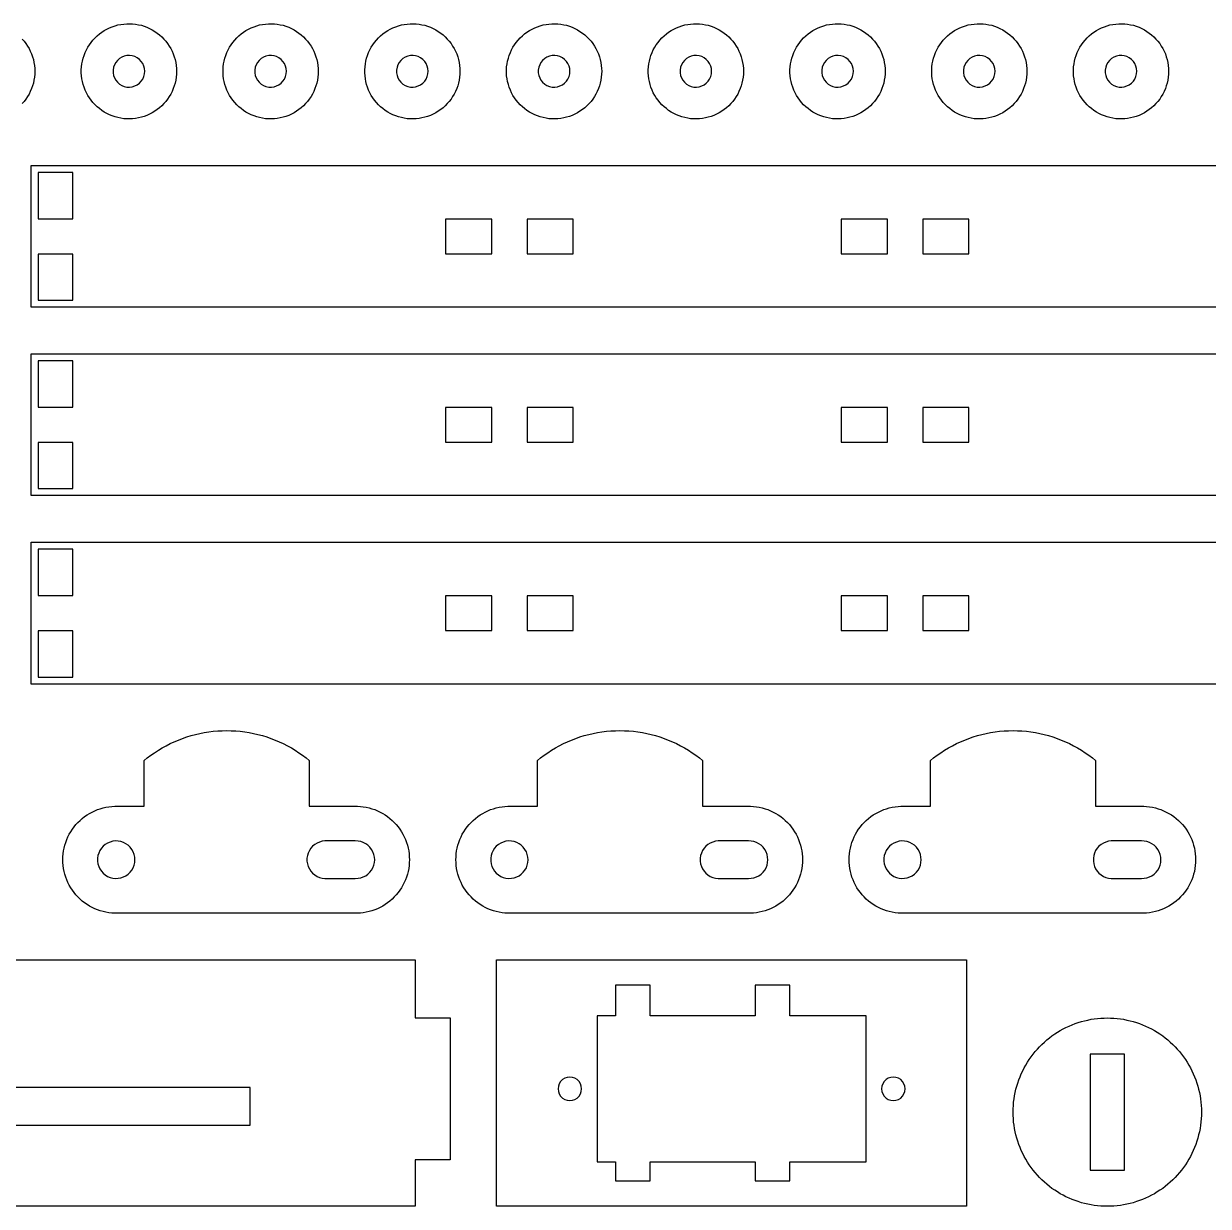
# Model space of a CAD drawing. Header units: metres. Extents: x 4 to 594, y 4 to 365.
# Drawn here: x 169.5 to 271.3, y 263.1 to 364.7 of the extents above; entities that cross this region are included whole.
import ezdxf

# ---------------------------------------------------------------- set-up
doc = ezdxf.new("R2010")
doc.units = ezdxf.units.M

msp = doc.modelspace()

# ---------------------------------------------------------------- linework, layer by layer
for points in [[(178.9, 356.53), (178.65, 356.52), (178.39, 356.52), (178.14, 356.54), (177.89, 356.58), (177.64, 356.63), (177.39, 356.69), (177.15, 356.78), (176.91, 356.87), (176.69, 356.98), (176.46, 357.11), (176.25, 357.25), (176.05, 357.4), (175.85, 357.56), (175.67, 357.74), (175.49, 357.92), (175.33, 358.12), (175.19, 358.33), (175.05, 358.54), (174.93, 358.77), (174.82, 359), (174.73, 359.24), (174.65, 359.48), (174.59, 359.72), (174.54, 359.97), (174.51, 360.23), (174.49, 360.48), (174.49, 360.73), (174.51, 360.99), (174.54, 361.24), (174.59, 361.49), (174.65, 361.74), (174.73, 361.98), (174.82, 362.22), (174.93, 362.45), (175.05, 362.67), (175.19, 362.89), (175.33, 363.09), (175.49, 363.29), (175.67, 363.48), (175.85, 363.65), (176.05, 363.82), (176.25, 363.97), (176.46, 364.11), (176.69, 364.23), (176.91, 364.34), (177.15, 364.44), (177.39, 364.52), (177.64, 364.59), (177.89, 364.64), (178.14, 364.67), (178.39, 364.69), (178.65, 364.7), (178.9, 364.69), (179.15, 364.66), (179.4, 364.61), (179.65, 364.56), (179.89, 364.48), (180.13, 364.39), (180.36, 364.29), (180.59, 364.17), (180.81, 364.04), (181.02, 363.89), (181.22, 363.74), (181.41, 363.57), (181.58, 363.38), (181.75, 363.19), (181.91, 362.99), (182.05, 362.78), (182.18, 362.56), (182.29, 362.33), (182.39, 362.1), (182.48, 361.86), (182.55, 361.61), (182.6, 361.37), (182.64, 361.12), (182.66, 360.86), (182.67, 360.61), (182.66, 360.35), (182.64, 360.1), (182.6, 359.85), (182.55, 359.6), (182.48, 359.36), (182.39, 359.12), (182.29, 358.88), (182.18, 358.65), (182.05, 358.44), (181.91, 358.22), (181.75, 358.02), (181.58, 357.83), (181.41, 357.65), (181.22, 357.48), (181.02, 357.32), (180.81, 357.18), (180.59, 357.04), (180.36, 356.93), (180.13, 356.82), (179.89, 356.73), (179.65, 356.66), (179.4, 356.6), (179.15, 356.56), (178.9, 356.53)], [(191.08, 356.53), (190.82, 356.52), (190.57, 356.52), (190.32, 356.54), (190.06, 356.58), (189.81, 356.63), (189.57, 356.69), (189.33, 356.78), (189.09, 356.87), (188.86, 356.98), (188.64, 357.11), (188.43, 357.25), (188.22, 357.4), (188.03, 357.56), (187.85, 357.74), (187.67, 357.92), (187.51, 358.12), (187.36, 358.33), (187.23, 358.54), (187.11, 358.77), (187, 359), (186.91, 359.24), (186.83, 359.48), (186.77, 359.72), (186.72, 359.97), (186.69, 360.23), (186.67, 360.48), (186.67, 360.73), (186.69, 360.99), (186.72, 361.24), (186.77, 361.49), (186.83, 361.74), (186.91, 361.98), (187, 362.22), (187.11, 362.45), (187.23, 362.67), (187.36, 362.89), (187.51, 363.09), (187.67, 363.29), (187.85, 363.48), (188.03, 363.65), (188.22, 363.82), (188.43, 363.97), (188.64, 364.11), (188.86, 364.23), (189.09, 364.34), (189.33, 364.44), (189.57, 364.52), (189.81, 364.59), (190.06, 364.64), (190.32, 364.67), (190.57, 364.69), (190.82, 364.7), (191.08, 364.69), (191.33, 364.66), (191.58, 364.61), (191.83, 364.56), (192.07, 364.48), (192.31, 364.39), (192.54, 364.29), (192.77, 364.17), (192.99, 364.04), (193.19, 363.89), (193.39, 363.74), (193.58, 363.57), (193.76, 363.38), (193.93, 363.19), (194.08, 362.99), (194.23, 362.78), (194.35, 362.56), (194.47, 362.33), (194.57, 362.1), (194.65, 361.86), (194.72, 361.61), (194.78, 361.37), (194.82, 361.12), (194.84, 360.86), (194.85, 360.61), (194.84, 360.35), (194.82, 360.1), (194.78, 359.85), (194.72, 359.6), (194.65, 359.36), (194.57, 359.12), (194.47, 358.88), (194.35, 358.65), (194.23, 358.44), (194.08, 358.22), (193.93, 358.02), (193.76, 357.83), (193.58, 357.65), (193.39, 357.48), (193.19, 357.32), (192.99, 357.18), (192.77, 357.04), (192.54, 356.93), (192.31, 356.82), (192.07, 356.73), (191.83, 356.66), (191.58, 356.6), (191.33, 356.56), (191.08, 356.53)], [(203.26, 356.53), (203, 356.52), (202.75, 356.52), (202.49, 356.54), (202.24, 356.58), (201.99, 356.63), (201.75, 356.69), (201.51, 356.78), (201.27, 356.87), (201.04, 356.98), (200.82, 357.11), (200.61, 357.25), (200.4, 357.4), (200.21, 357.56), (200.02, 357.74), (199.85, 357.92), (199.69, 358.12), (199.54, 358.33), (199.41, 358.54), (199.28, 358.77), (199.18, 359), (199.08, 359.24), (199.01, 359.48), (198.94, 359.72), (198.9, 359.97), (198.87, 360.23), (198.85, 360.48), (198.85, 360.73), (198.87, 360.99), (198.9, 361.24), (198.94, 361.49), (199.01, 361.74), (199.08, 361.98), (199.18, 362.22), (199.28, 362.45), (199.41, 362.67), (199.54, 362.89), (199.69, 363.09), (199.85, 363.29), (200.02, 363.48), (200.21, 363.65), (200.4, 363.82), (200.61, 363.97), (200.82, 364.11), (201.04, 364.23), (201.27, 364.34), (201.51, 364.44), (201.75, 364.52), (201.99, 364.59), (202.24, 364.64), (202.49, 364.67), (202.75, 364.69), (203, 364.7), (203.26, 364.69), (203.51, 364.66), (203.76, 364.61), (204.01, 364.56), (204.25, 364.48), (204.49, 364.39), (204.72, 364.29), (204.95, 364.17), (205.16, 364.04), (205.37, 363.89), (205.57, 363.74), (205.76, 363.57), (205.94, 363.38), (206.11, 363.19), (206.26, 362.99), (206.4, 362.78), (206.53, 362.56), (206.65, 362.33), (206.75, 362.1), (206.83, 361.86), (206.9, 361.61), (206.96, 361.37), (207, 361.12), (207.02, 360.86), (207.03, 360.61), (207.02, 360.35), (207, 360.1), (206.96, 359.85), (206.9, 359.6), (206.83, 359.36), (206.75, 359.12), (206.65, 358.88), (206.53, 358.65), (206.4, 358.44), (206.26, 358.22), (206.11, 358.02), (205.94, 357.83), (205.76, 357.65), (205.57, 357.48), (205.37, 357.32), (205.16, 357.18), (204.95, 357.04), (204.72, 356.93), (204.49, 356.82), (204.25, 356.73), (204.01, 356.66), (203.76, 356.6), (203.51, 356.56), (203.26, 356.53)], [(215.43, 356.53), (215.18, 356.52), (214.93, 356.52), (214.67, 356.54), (214.42, 356.58), (214.17, 356.63), (213.92, 356.69), (213.68, 356.78), (213.45, 356.87), (213.22, 356.98), (213, 357.11), (212.78, 357.25), (212.58, 357.4), (212.39, 357.56), (212.2, 357.74), (212.03, 357.92), (211.87, 358.12), (211.72, 358.33), (211.58, 358.54), (211.46, 358.77), (211.36, 359), (211.26, 359.24), (211.19, 359.48), (211.12, 359.72), (211.08, 359.97), (211.04, 360.23), (211.03, 360.48), (211.03, 360.73), (211.04, 360.99), (211.08, 361.24), (211.12, 361.49), (211.19, 361.74), (211.26, 361.98), (211.36, 362.22), (211.46, 362.45), (211.58, 362.67), (211.72, 362.89), (211.87, 363.09), (212.03, 363.29), (212.2, 363.48), (212.39, 363.65), (212.58, 363.82), (212.78, 363.97), (213, 364.11), (213.22, 364.23), (213.45, 364.34), (213.68, 364.44), (213.92, 364.52), (214.17, 364.59), (214.42, 364.64), (214.67, 364.67), (214.93, 364.69), (215.18, 364.7), (215.43, 364.69), (215.69, 364.66), (215.94, 364.61), (216.18, 364.56), (216.43, 364.48), (216.67, 364.39), (216.9, 364.29), (217.12, 364.17), (217.34, 364.04), (217.55, 363.89), (217.75, 363.74), (217.94, 363.57), (218.12, 363.38), (218.29, 363.19), (218.44, 362.99), (218.58, 362.78), (218.71, 362.56), (218.82, 362.33), (218.92, 362.1), (219.01, 361.86), (219.08, 361.61), (219.13, 361.37), (219.17, 361.12), (219.2, 360.86), (219.21, 360.61), (219.2, 360.35), (219.17, 360.1), (219.13, 359.85), (219.08, 359.6), (219.01, 359.36), (218.92, 359.12), (218.82, 358.88), (218.71, 358.65), (218.58, 358.44), (218.44, 358.22), (218.29, 358.02), (218.12, 357.83), (217.94, 357.65), (217.75, 357.48), (217.55, 357.32), (217.34, 357.18), (217.12, 357.04), (216.9, 356.93), (216.67, 356.82), (216.43, 356.73), (216.18, 356.66), (215.94, 356.6), (215.69, 356.56), (215.43, 356.53)], [(227.61, 356.53), (227.36, 356.52), (227.1, 356.52), (226.85, 356.54), (226.6, 356.58), (226.35, 356.63), (226.1, 356.69), (225.86, 356.78), (225.63, 356.87), (225.4, 356.98), (225.18, 357.11), (224.96, 357.25), (224.76, 357.4), (224.56, 357.56), (224.38, 357.74), (224.21, 357.92), (224.05, 358.12), (223.9, 358.33), (223.76, 358.54), (223.64, 358.77), (223.53, 359), (223.44, 359.24), (223.36, 359.48), (223.3, 359.72), (223.25, 359.97), (223.22, 360.23), (223.21, 360.48), (223.21, 360.73), (223.22, 360.99), (223.25, 361.24), (223.3, 361.49), (223.36, 361.74), (223.44, 361.98), (223.53, 362.22), (223.64, 362.45), (223.76, 362.67), (223.9, 362.89), (224.05, 363.09), (224.21, 363.29), (224.38, 363.48), (224.56, 363.65), (224.76, 363.82), (224.96, 363.97), (225.18, 364.11), (225.4, 364.23), (225.63, 364.34), (225.86, 364.44), (226.1, 364.52), (226.35, 364.59), (226.6, 364.64), (226.85, 364.67), (227.1, 364.69), (227.36, 364.7), (227.61, 364.69), (227.86, 364.66), (228.12, 364.61), (228.36, 364.56), (228.61, 364.48), (228.84, 364.39), (229.08, 364.29), (229.3, 364.17), (229.52, 364.04), (229.73, 363.89), (229.93, 363.74), (230.12, 363.57), (230.3, 363.38), (230.46, 363.19), (230.62, 362.99), (230.76, 362.78), (230.89, 362.56), (231, 362.33), (231.1, 362.1), (231.19, 361.86), (231.26, 361.61), (231.31, 361.37), (231.35, 361.12), (231.38, 360.86), (231.38, 360.61), (231.38, 360.35), (231.35, 360.1), (231.31, 359.85), (231.26, 359.6), (231.19, 359.36), (231.1, 359.12), (231, 358.88), (230.89, 358.65), (230.76, 358.44), (230.62, 358.22), (230.46, 358.02), (230.3, 357.83), (230.12, 357.65), (229.93, 357.48), (229.73, 357.32), (229.52, 357.18), (229.3, 357.04), (229.08, 356.93), (228.84, 356.82), (228.61, 356.73), (228.36, 356.66), (228.12, 356.6), (227.86, 356.56), (227.61, 356.53)], [(239.79, 356.53), (239.54, 356.52), (239.28, 356.52), (239.03, 356.54), (238.78, 356.58), (238.53, 356.63), (238.28, 356.69), (238.04, 356.78), (237.8, 356.87), (237.58, 356.98), (237.35, 357.11), (237.14, 357.25), (236.94, 357.4), (236.74, 357.56), (236.56, 357.74), (236.38, 357.92), (236.22, 358.12), (236.08, 358.33), (235.94, 358.54), (235.82, 358.77), (235.71, 359), (235.62, 359.24), (235.54, 359.48), (235.48, 359.72), (235.43, 359.97), (235.4, 360.23), (235.38, 360.48), (235.38, 360.73), (235.4, 360.99), (235.43, 361.24), (235.48, 361.49), (235.54, 361.74), (235.62, 361.98), (235.71, 362.22), (235.82, 362.45), (235.94, 362.67), (236.08, 362.89), (236.22, 363.09), (236.38, 363.29), (236.56, 363.48), (236.74, 363.65), (236.94, 363.82), (237.14, 363.97), (237.35, 364.11), (237.58, 364.23), (237.8, 364.34), (238.04, 364.44), (238.28, 364.52), (238.53, 364.59), (238.78, 364.64), (239.03, 364.67), (239.28, 364.69), (239.54, 364.7), (239.79, 364.69), (240.04, 364.66), (240.29, 364.61), (240.54, 364.56), (240.78, 364.48), (241.02, 364.39), (241.25, 364.29), (241.48, 364.17), (241.7, 364.04), (241.91, 363.89), (242.11, 363.74), (242.3, 363.57), (242.47, 363.38), (242.64, 363.19), (242.8, 362.99), (242.94, 362.78), (243.07, 362.56), (243.18, 362.33), (243.28, 362.1), (243.37, 361.86), (243.44, 361.61), (243.49, 361.37), (243.53, 361.12), (243.55, 360.86), (243.56, 360.61), (243.55, 360.35), (243.53, 360.1), (243.49, 359.85), (243.44, 359.6), (243.37, 359.36), (243.28, 359.12), (243.18, 358.88), (243.07, 358.65), (242.94, 358.44), (242.8, 358.22), (242.64, 358.02), (242.47, 357.83), (242.3, 357.65), (242.11, 357.48), (241.91, 357.32), (241.7, 357.18), (241.48, 357.04), (241.25, 356.93), (241.02, 356.82), (240.78, 356.73), (240.54, 356.66), (240.29, 356.6), (240.04, 356.56), (239.79, 356.53)], [(251.97, 356.53), (251.71, 356.52), (251.46, 356.52), (251.21, 356.54), (250.95, 356.58), (250.7, 356.63), (250.46, 356.69), (250.22, 356.78), (249.98, 356.87), (249.75, 356.98), (249.53, 357.11), (249.32, 357.25), (249.11, 357.4), (248.92, 357.56), (248.74, 357.74), (248.56, 357.92), (248.4, 358.12), (248.25, 358.33), (248.12, 358.54), (248, 358.77), (247.89, 359), (247.8, 359.24), (247.72, 359.48), (247.66, 359.72), (247.61, 359.97), (247.58, 360.23), (247.56, 360.48), (247.56, 360.73), (247.58, 360.99), (247.61, 361.24), (247.66, 361.49), (247.72, 361.74), (247.8, 361.98), (247.89, 362.22), (248, 362.45), (248.12, 362.67), (248.25, 362.89), (248.4, 363.09), (248.56, 363.29), (248.74, 363.48), (248.92, 363.65), (249.11, 363.82), (249.32, 363.97), (249.53, 364.11), (249.75, 364.23), (249.98, 364.34), (250.22, 364.44), (250.46, 364.52), (250.7, 364.59), (250.95, 364.64), (251.21, 364.67), (251.46, 364.69), (251.71, 364.7), (251.97, 364.69), (252.22, 364.66), (252.47, 364.61), (252.72, 364.56), (252.96, 364.48), (253.2, 364.39), (253.43, 364.29), (253.66, 364.17), (253.88, 364.04), (254.08, 363.89), (254.28, 363.74), (254.47, 363.57), (254.65, 363.38), (254.82, 363.19), (254.97, 362.99), (255.12, 362.78), (255.24, 362.56), (255.36, 362.33), (255.46, 362.1), (255.54, 361.86), (255.61, 361.61), (255.67, 361.37), (255.71, 361.12), (255.73, 360.86), (255.74, 360.61), (255.73, 360.35), (255.71, 360.1), (255.67, 359.85), (255.61, 359.6), (255.54, 359.36), (255.46, 359.12), (255.36, 358.88), (255.24, 358.65), (255.12, 358.44), (254.97, 358.22), (254.82, 358.02), (254.65, 357.83), (254.47, 357.65), (254.28, 357.48), (254.08, 357.32), (253.88, 357.18), (253.66, 357.04), (253.43, 356.93), (253.2, 356.82), (252.96, 356.73), (252.72, 356.66), (252.47, 356.6), (252.22, 356.56), (251.97, 356.53)], [(264.15, 356.53), (263.89, 356.52), (263.64, 356.52), (263.38, 356.54), (263.13, 356.58), (262.88, 356.63), (262.64, 356.69), (262.4, 356.78), (262.16, 356.87), (261.93, 356.98), (261.71, 357.11), (261.5, 357.25), (261.29, 357.4), (261.1, 357.56), (260.91, 357.74), (260.74, 357.92), (260.58, 358.12), (260.43, 358.33), (260.3, 358.54), (260.18, 358.77), (260.07, 359), (259.98, 359.24), (259.9, 359.48), (259.83, 359.72), (259.79, 359.97), (259.76, 360.23), (259.74, 360.48), (259.74, 360.73), (259.76, 360.99), (259.79, 361.24), (259.83, 361.49), (259.9, 361.74), (259.98, 361.98), (260.07, 362.22), (260.18, 362.45), (260.3, 362.67), (260.43, 362.89), (260.58, 363.09), (260.74, 363.29), (260.91, 363.48), (261.1, 363.65), (261.29, 363.82), (261.5, 363.97), (261.71, 364.11), (261.93, 364.23), (262.16, 364.34), (262.4, 364.44), (262.64, 364.52), (262.88, 364.59), (263.13, 364.64), (263.38, 364.67), (263.64, 364.69), (263.89, 364.7), (264.15, 364.69), (264.4, 364.66), (264.65, 364.61), (264.9, 364.56), (265.14, 364.48), (265.38, 364.39), (265.61, 364.29), (265.84, 364.17), (266.05, 364.04), (266.26, 363.89), (266.46, 363.74), (266.65, 363.57), (266.83, 363.38), (267, 363.19), (267.15, 362.99), (267.29, 362.78), (267.42, 362.56), (267.54, 362.33), (267.64, 362.1), (267.72, 361.86), (267.79, 361.61), (267.85, 361.37), (267.89, 361.12), (267.91, 360.86), (267.92, 360.61), (267.91, 360.35), (267.89, 360.1), (267.85, 359.85), (267.79, 359.6), (267.72, 359.36), (267.64, 359.12), (267.54, 358.88), (267.42, 358.65), (267.29, 358.44), (267.15, 358.22), (267, 358.02), (266.83, 357.83), (266.65, 357.65), (266.46, 357.48), (266.26, 357.32), (266.05, 357.18), (265.84, 357.04), (265.61, 356.93), (265.38, 356.82), (265.14, 356.73), (264.9, 356.66), (264.65, 356.6), (264.4, 356.56), (264.15, 356.53)], [(178.41, 359.26), (178.64, 359.25), (178.87, 359.28), (179.09, 359.35), (179.29, 359.45), (179.48, 359.59), (179.64, 359.75), (179.77, 359.94), (179.86, 360.15), (179.92, 360.38), (179.94, 360.61), (179.92, 360.84), (179.86, 361.06), (179.77, 361.27), (179.64, 361.46), (179.48, 361.63), (179.29, 361.77), (179.09, 361.87), (178.87, 361.94), (178.64, 361.97), (178.41, 361.96), (178.18, 361.91), (177.97, 361.82), (177.77, 361.7), (177.6, 361.55), (177.46, 361.37), (177.34, 361.17), (177.27, 360.95), (177.23, 360.72), (177.23, 360.49), (177.27, 360.26), (177.34, 360.05), (177.46, 359.85), (177.6, 359.67), (177.77, 359.51), (177.97, 359.39), (178.18, 359.31), (178.41, 359.26)], [(190.59, 359.26), (190.82, 359.25), (191.05, 359.28), (191.27, 359.35), (191.47, 359.45), (191.66, 359.59), (191.82, 359.75), (191.95, 359.94), (192.04, 360.15), (192.1, 360.38), (192.12, 360.61), (192.1, 360.84), (192.04, 361.06), (191.95, 361.27), (191.82, 361.46), (191.66, 361.63), (191.47, 361.77), (191.27, 361.87), (191.05, 361.94), (190.82, 361.97), (190.59, 361.96), (190.36, 361.91), (190.15, 361.82), (189.95, 361.7), (189.78, 361.55), (189.63, 361.37), (189.52, 361.17), (189.44, 360.95), (189.4, 360.72), (189.4, 360.49), (189.44, 360.26), (189.52, 360.05), (189.63, 359.85), (189.78, 359.67), (189.95, 359.51), (190.15, 359.39), (190.36, 359.31), (190.59, 359.26)], [(202.77, 359.26), (203, 359.25), (203.22, 359.28), (203.44, 359.35), (203.65, 359.45), (203.84, 359.59), (204, 359.75), (204.12, 359.94), (204.22, 360.15), (204.28, 360.38), (204.3, 360.61), (204.28, 360.84), (204.22, 361.06), (204.12, 361.27), (204, 361.46), (203.84, 361.63), (203.65, 361.77), (203.44, 361.87), (203.22, 361.94), (203, 361.97), (202.77, 361.96), (202.54, 361.91), (202.33, 361.82), (202.13, 361.7), (201.96, 361.55), (201.81, 361.37), (201.7, 361.17), (201.62, 360.95), (201.58, 360.72), (201.58, 360.49), (201.62, 360.26), (201.7, 360.05), (201.81, 359.85), (201.96, 359.67), (202.13, 359.51), (202.33, 359.39), (202.54, 359.31), (202.77, 359.26)], [(214.94, 359.26), (215.17, 359.25), (215.4, 359.28), (215.62, 359.35), (215.83, 359.45), (216.01, 359.59), (216.17, 359.75), (216.3, 359.94), (216.4, 360.15), (216.46, 360.38), (216.48, 360.61), (216.46, 360.84), (216.4, 361.06), (216.3, 361.27), (216.17, 361.46), (216.01, 361.63), (215.83, 361.77), (215.62, 361.87), (215.4, 361.94), (215.17, 361.97), (214.94, 361.96), (214.72, 361.91), (214.5, 361.82), (214.31, 361.7), (214.13, 361.55), (213.99, 361.37), (213.88, 361.17), (213.8, 360.95), (213.76, 360.72), (213.76, 360.49), (213.8, 360.26), (213.88, 360.05), (213.99, 359.85), (214.13, 359.67), (214.31, 359.51), (214.5, 359.39), (214.72, 359.31), (214.94, 359.26)], [(227.12, 359.26), (227.35, 359.25), (227.58, 359.28), (227.8, 359.35), (228.01, 359.45), (228.19, 359.59), (228.35, 359.75), (228.48, 359.94), (228.58, 360.15), (228.63, 360.38), (228.65, 360.61), (228.63, 360.84), (228.58, 361.06), (228.48, 361.27), (228.35, 361.46), (228.19, 361.63), (228.01, 361.77), (227.8, 361.87), (227.58, 361.94), (227.35, 361.97), (227.12, 361.96), (226.9, 361.91), (226.68, 361.82), (226.49, 361.7), (226.31, 361.55), (226.17, 361.37), (226.05, 361.17), (225.98, 360.95), (225.94, 360.72), (225.94, 360.49), (225.98, 360.26), (226.05, 360.05), (226.17, 359.85), (226.31, 359.67), (226.49, 359.51), (226.68, 359.39), (226.9, 359.31), (227.12, 359.26)], [(239.3, 359.26), (239.53, 359.25), (239.76, 359.28), (239.98, 359.35), (240.18, 359.45), (240.37, 359.59), (240.53, 359.75), (240.66, 359.94), (240.75, 360.15), (240.81, 360.38), (240.83, 360.61), (240.81, 360.84), (240.75, 361.06), (240.66, 361.27), (240.53, 361.46), (240.37, 361.63), (240.18, 361.77), (239.98, 361.87), (239.76, 361.94), (239.53, 361.97), (239.3, 361.96), (239.07, 361.91), (238.86, 361.82), (238.66, 361.7), (238.49, 361.55), (238.35, 361.37), (238.23, 361.17), (238.16, 360.95), (238.12, 360.72), (238.12, 360.49), (238.16, 360.26), (238.23, 360.05), (238.35, 359.85), (238.49, 359.67), (238.66, 359.51), (238.86, 359.39), (239.07, 359.31), (239.3, 359.26)], [(251.48, 359.26), (251.71, 359.25), (251.94, 359.28), (252.16, 359.35), (252.36, 359.45), (252.55, 359.59), (252.71, 359.75), (252.84, 359.94), (252.93, 360.15), (252.99, 360.38), (253.01, 360.61), (252.99, 360.84), (252.93, 361.06), (252.84, 361.27), (252.71, 361.46), (252.55, 361.63), (252.36, 361.77), (252.16, 361.87), (251.94, 361.94), (251.71, 361.97), (251.48, 361.96), (251.25, 361.91), (251.04, 361.82), (250.84, 361.7), (250.67, 361.55), (250.52, 361.37), (250.41, 361.17), (250.33, 360.95), (250.3, 360.72), (250.3, 360.49), (250.33, 360.26), (250.41, 360.05), (250.52, 359.85), (250.67, 359.67), (250.84, 359.51), (251.04, 359.39), (251.25, 359.31), (251.48, 359.26)], [(263.66, 359.26), (263.89, 359.25), (264.11, 359.28), (264.34, 359.35), (264.54, 359.45), (264.73, 359.59), (264.89, 359.75), (265.02, 359.94), (265.11, 360.15), (265.17, 360.38), (265.19, 360.61), (265.17, 360.84), (265.11, 361.06), (265.02, 361.27), (264.89, 361.46), (264.73, 361.63), (264.54, 361.77), (264.34, 361.87), (264.11, 361.94), (263.89, 361.97), (263.66, 361.96), (263.43, 361.91), (263.22, 361.82), (263.02, 361.7), (262.85, 361.55), (262.7, 361.37), (262.59, 361.17), (262.51, 360.95), (262.47, 360.72), (262.47, 360.49), (262.51, 360.26), (262.59, 360.05), (262.7, 359.85), (262.85, 359.67), (263.02, 359.51), (263.22, 359.39), (263.43, 359.31), (263.66, 359.26)], [(332.36, 352.52), (332.36, 340.34), (170.18, 340.34), (170.18, 352.52), (332.36, 352.52)], [(170.79, 347.94), (173.75, 347.94), (173.75, 351.91), (170.79, 351.91), (170.79, 347.94)], [(205.78, 344.94), (209.76, 344.94), (209.76, 347.91), (205.78, 347.91), (205.78, 344.94)], [(212.79, 344.94), (216.75, 344.94), (216.75, 347.91), (212.79, 347.91), (212.79, 344.94)], [(239.79, 344.94), (243.75, 344.94), (243.75, 347.91), (239.79, 347.91), (239.79, 344.94)], [(246.79, 344.94), (250.75, 344.94), (250.75, 347.91), (246.79, 347.91), (246.79, 344.94)], [(170.79, 340.94), (173.75, 340.94), (173.75, 344.91), (170.79, 344.91), (170.79, 340.94)], [(332.36, 336.34), (332.36, 324.16), (170.18, 324.16), (170.18, 336.34), (332.36, 336.34)], [(170.79, 331.76), (173.75, 331.76), (173.75, 335.73), (170.79, 335.73), (170.79, 331.76)], [(205.78, 328.76), (209.76, 328.76), (209.76, 331.73), (205.78, 331.73), (205.78, 328.76)], [(212.79, 328.76), (216.75, 328.76), (216.75, 331.73), (212.79, 331.73), (212.79, 328.76)], [(239.79, 328.76), (243.75, 328.76), (243.75, 331.73), (239.79, 331.73), (239.79, 328.76)], [(246.79, 328.76), (250.75, 328.76), (250.75, 331.73), (246.79, 331.73), (246.79, 328.76)], [(170.79, 324.76), (173.75, 324.76), (173.75, 328.73), (170.79, 328.73), (170.79, 324.76)], [(332.36, 320.16), (332.36, 307.98), (170.18, 307.98), (170.18, 320.16), (332.36, 320.16)], [(170.79, 315.58), (173.75, 315.58), (173.75, 319.55), (170.79, 319.55), (170.79, 315.58)], [(205.78, 312.58), (209.76, 312.58), (209.76, 315.55), (205.78, 315.55), (205.78, 312.58)], [(212.79, 312.58), (216.75, 312.58), (216.75, 315.55), (212.79, 315.55), (212.79, 312.58)], [(239.79, 312.58), (243.75, 312.58), (243.75, 315.55), (239.79, 315.55), (239.79, 312.58)], [(246.79, 312.58), (250.75, 312.58), (250.75, 315.55), (246.79, 315.55), (246.79, 312.58)], [(170.79, 308.58), (173.75, 308.58), (173.75, 312.55), (170.79, 312.55), (170.79, 308.58)], [(198.47, 288.31), (198.22, 288.3), (177.36, 288.3), (177.11, 288.31), (176.86, 288.34), (176.61, 288.38), (176.36, 288.44), (176.12, 288.51), (175.88, 288.59), (175.65, 288.68), (175.42, 288.79), (175.2, 288.91), (174.98, 289.05), (174.77, 289.19), (174.57, 289.34), (174.38, 289.51), (174.2, 289.69), (174.03, 289.87), (173.87, 290.07), (173.72, 290.27), (173.58, 290.48), (173.45, 290.7), (173.34, 290.93), (173.24, 291.16), (173.15, 291.4), (173.07, 291.64), (173.01, 291.88), (172.96, 292.13), (172.93, 292.38), (172.91, 292.64), (172.9, 292.89), (172.91, 293.14), (172.93, 293.39), (172.96, 293.64), (173.01, 293.89), (173.07, 294.14), (173.15, 294.38), (173.24, 294.62), (173.34, 294.85), (173.45, 295.07), (173.58, 295.29), (173.72, 295.5), (173.87, 295.71), (174.03, 295.9), (174.2, 296.09), (174.38, 296.26), (174.57, 296.43), (174.77, 296.59), (174.98, 296.73), (175.2, 296.86), (175.42, 296.98), (175.65, 297.09), (175.88, 297.19), (176.12, 297.27), (176.36, 297.34), (176.61, 297.39), (176.86, 297.43), (177.11, 297.46), (177.36, 297.48), (179.9, 297.48), (179.9, 301.41), (180.16, 301.63), (180.47, 301.86), (180.79, 302.08), (181.11, 302.29), (181.45, 302.49), (181.78, 302.68), (182.13, 302.86), (182.48, 303.02), (182.84, 303.17), (183.2, 303.31), (183.56, 303.44), (183.93, 303.55), (184.31, 303.65), (184.68, 303.74), (185.06, 303.81), (185.45, 303.87), (185.83, 303.92), (186.22, 303.95), (186.6, 303.97), (186.99, 303.98), (187.38, 303.97), (187.76, 303.95), (188.15, 303.92), (188.53, 303.87), (188.92, 303.81), (189.3, 303.74), (189.67, 303.65), (190.05, 303.55), (190.42, 303.44), (190.78, 303.31), (191.14, 303.17), (191.5, 303.02), (191.85, 302.86), (192.2, 302.68), (192.54, 302.49), (192.87, 302.29), (193.19, 302.08), (193.51, 301.86), (193.82, 301.63), (194.08, 301.41), (194.08, 297.48), (198.22, 297.48), (198.47, 297.46), (198.72, 297.43), (198.97, 297.39), (199.22, 297.34), (199.46, 297.27), (199.7, 297.19), (199.93, 297.09), (200.16, 296.98), (200.39, 296.86), (200.6, 296.73), (200.81, 296.59), (201.01, 296.43), (201.2, 296.26), (201.38, 296.09), (201.55, 295.9), (201.71, 295.71), (201.86, 295.5), (202, 295.29), (202.13, 295.07), (202.24, 294.85), (202.34, 294.62), (202.43, 294.38), (202.51, 294.14), (202.57, 293.89), (202.62, 293.64), (202.65, 293.39), (202.67, 293.14), (202.68, 292.89), (202.67, 292.64), (202.65, 292.38), (202.62, 292.13), (202.57, 291.88), (202.51, 291.64), (202.43, 291.4), (202.34, 291.16), (202.24, 290.93), (202.13, 290.7), (202, 290.48), (201.86, 290.27), (201.71, 290.07), (201.55, 289.87), (201.38, 289.69), (201.2, 289.51), (201.01, 289.34), (200.81, 289.19), (200.6, 289.05), (200.39, 288.91), (200.16, 288.79), (199.93, 288.68), (199.7, 288.59), (199.46, 288.51), (199.22, 288.44), (198.97, 288.38), (198.72, 288.34), (198.47, 288.31)], [(232.25, 288.31), (232, 288.3), (211.14, 288.3), (210.89, 288.31), (210.64, 288.34), (210.39, 288.38), (210.14, 288.44), (209.9, 288.51), (209.66, 288.59), (209.43, 288.68), (209.2, 288.79), (208.98, 288.91), (208.76, 289.05), (208.55, 289.19), (208.35, 289.34), (208.16, 289.51), (207.98, 289.69), (207.81, 289.87), (207.65, 290.07), (207.5, 290.27), (207.36, 290.48), (207.23, 290.7), (207.12, 290.93), (207.02, 291.16), (206.93, 291.4), (206.85, 291.64), (206.79, 291.88), (206.74, 292.13), (206.71, 292.38), (206.69, 292.64), (206.68, 292.89), (206.69, 293.14), (206.71, 293.39), (206.74, 293.64), (206.79, 293.89), (206.85, 294.14), (206.93, 294.38), (207.02, 294.62), (207.12, 294.85), (207.23, 295.07), (207.36, 295.29), (207.5, 295.5), (207.65, 295.71), (207.81, 295.9), (207.98, 296.09), (208.16, 296.26), (208.35, 296.43), (208.55, 296.59), (208.76, 296.73), (208.98, 296.86), (209.2, 296.98), (209.43, 297.09), (209.66, 297.19), (209.9, 297.27), (210.14, 297.34), (210.39, 297.39), (210.64, 297.43), (210.89, 297.46), (211.14, 297.48), (213.68, 297.48), (213.68, 301.41), (213.94, 301.63), (214.25, 301.86), (214.57, 302.08), (214.89, 302.29), (215.23, 302.49), (215.56, 302.68), (215.91, 302.86), (216.26, 303.02), (216.62, 303.17), (216.98, 303.31), (217.34, 303.44), (217.71, 303.55), (218.09, 303.65), (218.46, 303.74), (218.84, 303.81), (219.23, 303.87), (219.61, 303.92), (220, 303.95), (220.38, 303.97), (220.77, 303.98), (221.16, 303.97), (221.54, 303.95), (221.93, 303.92), (222.31, 303.87), (222.7, 303.81), (223.08, 303.74), (223.45, 303.65), (223.83, 303.55), (224.2, 303.44), (224.56, 303.31), (224.92, 303.17), (225.28, 303.02), (225.63, 302.86), (225.98, 302.68), (226.32, 302.49), (226.65, 302.29), (226.97, 302.08), (227.29, 301.86), (227.6, 301.63), (227.86, 301.41), (227.86, 297.48), (232, 297.48), (232.25, 297.46), (232.5, 297.43), (232.75, 297.39), (233, 297.34), (233.24, 297.27), (233.48, 297.19), (233.71, 297.09), (233.94, 296.98), (234.17, 296.86), (234.38, 296.73), (234.59, 296.59), (234.79, 296.43), (234.98, 296.26), (235.16, 296.09), (235.33, 295.9), (235.49, 295.71), (235.64, 295.5), (235.78, 295.29), (235.91, 295.07), (236.02, 294.85), (236.12, 294.62), (236.21, 294.38), (236.29, 294.14), (236.35, 293.89), (236.4, 293.64), (236.43, 293.39), (236.45, 293.14), (236.46, 292.89), (236.45, 292.64), (236.43, 292.38), (236.4, 292.13), (236.35, 291.88), (236.29, 291.64), (236.21, 291.4), (236.12, 291.16), (236.02, 290.93), (235.91, 290.7), (235.78, 290.48), (235.64, 290.27), (235.49, 290.07), (235.33, 289.87), (235.16, 289.69), (234.98, 289.51), (234.79, 289.34), (234.59, 289.19), (234.38, 289.05), (234.17, 288.91), (233.94, 288.79), (233.71, 288.68), (233.48, 288.59), (233.24, 288.51), (233, 288.44), (232.75, 288.38), (232.5, 288.34), (232.25, 288.31)], [(266.03, 288.31), (265.78, 288.3), (244.92, 288.3), (244.67, 288.31), (244.42, 288.34), (244.17, 288.38), (243.92, 288.44), (243.68, 288.51), (243.44, 288.59), (243.21, 288.68), (242.98, 288.79), (242.76, 288.91), (242.54, 289.05), (242.33, 289.19), (242.13, 289.34), (241.94, 289.51), (241.76, 289.69), (241.59, 289.87), (241.43, 290.07), (241.28, 290.27), (241.14, 290.48), (241.01, 290.7), (240.9, 290.93), (240.8, 291.16), (240.71, 291.4), (240.63, 291.64), (240.57, 291.88), (240.52, 292.13), (240.49, 292.38), (240.47, 292.64), (240.46, 292.89), (240.47, 293.14), (240.49, 293.39), (240.52, 293.64), (240.57, 293.89), (240.63, 294.14), (240.71, 294.38), (240.8, 294.62), (240.9, 294.85), (241.01, 295.07), (241.14, 295.29), (241.28, 295.5), (241.43, 295.71), (241.59, 295.9), (241.76, 296.09), (241.94, 296.26), (242.13, 296.43), (242.33, 296.59), (242.54, 296.73), (242.76, 296.86), (242.98, 296.98), (243.21, 297.09), (243.44, 297.19), (243.68, 297.27), (243.92, 297.34), (244.17, 297.39), (244.42, 297.43), (244.67, 297.46), (244.92, 297.48), (247.46, 297.48), (247.46, 301.41), (247.72, 301.63), (248.03, 301.86), (248.35, 302.08), (248.67, 302.29), (249.01, 302.49), (249.34, 302.68), (249.69, 302.86), (250.04, 303.02), (250.4, 303.17), (250.76, 303.31), (251.12, 303.44), (251.49, 303.55), (251.87, 303.65), (252.24, 303.74), (252.62, 303.81), (253.01, 303.87), (253.39, 303.92), (253.78, 303.95), (254.16, 303.97), (254.55, 303.98), (254.94, 303.97), (255.32, 303.95), (255.71, 303.92), (256.09, 303.87), (256.48, 303.81), (256.86, 303.74), (257.23, 303.65), (257.61, 303.55), (257.98, 303.44), (258.34, 303.31), (258.7, 303.17), (259.06, 303.02), (259.41, 302.86), (259.76, 302.68), (260.1, 302.49), (260.43, 302.29), (260.75, 302.08), (261.07, 301.86), (261.38, 301.63), (261.64, 301.41), (261.64, 297.48), (265.78, 297.48), (266.03, 297.46), (266.28, 297.43), (266.53, 297.39), (266.78, 297.34), (267.02, 297.27), (267.26, 297.19), (267.49, 297.09), (267.72, 296.98), (267.95, 296.86), (268.16, 296.73), (268.37, 296.59), (268.57, 296.43), (268.76, 296.26), (268.94, 296.09), (269.11, 295.9), (269.27, 295.71), (269.42, 295.5), (269.56, 295.29), (269.69, 295.07), (269.8, 294.85), (269.9, 294.62), (269.99, 294.38), (270.07, 294.14), (270.13, 293.89), (270.18, 293.64), (270.21, 293.39), (270.23, 293.14), (270.24, 292.89), (270.23, 292.64), (270.21, 292.38), (270.18, 292.13), (270.13, 291.88), (270.07, 291.64), (269.99, 291.4), (269.9, 291.16), (269.8, 290.93), (269.69, 290.7), (269.56, 290.48), (269.42, 290.27), (269.27, 290.07), (269.11, 289.87), (268.94, 289.69), (268.76, 289.51), (268.57, 289.34), (268.37, 289.19), (268.16, 289.05), (267.95, 288.91), (267.72, 288.79), (267.49, 288.68), (267.26, 288.59), (267.02, 288.51), (266.78, 288.44), (266.53, 288.38), (266.28, 288.34), (266.03, 288.31)], [(177.2, 291.31), (177.43, 291.28), (177.67, 291.29), (177.9, 291.33), (178.12, 291.41), (178.33, 291.51), (178.52, 291.65), (178.69, 291.81), (178.83, 292), (178.95, 292.2), (179.03, 292.42), (179.08, 292.65), (179.1, 292.89), (179.08, 293.12), (179.03, 293.35), (178.95, 293.57), (178.83, 293.78), (178.69, 293.96), (178.52, 294.13), (178.33, 294.26), (178.12, 294.37), (177.9, 294.45), (177.67, 294.49), (177.43, 294.5), (177.2, 294.47), (176.97, 294.41), (176.75, 294.32), (176.55, 294.2), (176.37, 294.05), (176.22, 293.87), (176.09, 293.68), (175.99, 293.46), (175.92, 293.24), (175.88, 293.01), (175.88, 292.77), (175.92, 292.54), (175.99, 292.31), (176.09, 292.1), (176.22, 291.9), (176.37, 291.73), (176.55, 291.58), (176.75, 291.46), (176.97, 291.36), (177.2, 291.31)], [(195.43, 291.28), (198.03, 291.28), (198.27, 291.29), (198.5, 291.33), (198.72, 291.41), (198.93, 291.51), (199.12, 291.65), (199.29, 291.81), (199.43, 292), (199.55, 292.2), (199.63, 292.42), (199.68, 292.65), (199.7, 292.89), (199.68, 293.12), (199.63, 293.35), (199.55, 293.57), (199.43, 293.78), (199.29, 293.96), (199.12, 294.13), (198.93, 294.26), (198.72, 294.37), (198.5, 294.45), (198.27, 294.49), (198.03, 294.5), (195.43, 294.5), (195.2, 294.47), (194.97, 294.41), (194.75, 294.32), (194.55, 294.2), (194.37, 294.05), (194.22, 293.87), (194.09, 293.68), (193.99, 293.46), (193.92, 293.24), (193.88, 293.01), (193.88, 292.77), (193.92, 292.54), (193.99, 292.31), (194.09, 292.1), (194.22, 291.9), (194.37, 291.73), (194.55, 291.58), (194.75, 291.46), (194.97, 291.36), (195.2, 291.31), (195.43, 291.28)], [(210.98, 291.31), (211.21, 291.28), (211.45, 291.29), (211.68, 291.33), (211.9, 291.41), (212.11, 291.51), (212.3, 291.65), (212.47, 291.81), (212.61, 292), (212.73, 292.2), (212.81, 292.42), (212.86, 292.65), (212.88, 292.89), (212.86, 293.12), (212.81, 293.35), (212.73, 293.57), (212.61, 293.78), (212.47, 293.96), (212.3, 294.13), (212.11, 294.26), (211.9, 294.37), (211.68, 294.45), (211.45, 294.49), (211.21, 294.5), (210.98, 294.47), (210.75, 294.41), (210.53, 294.32), (210.33, 294.2), (210.15, 294.05), (210, 293.87), (209.87, 293.68), (209.77, 293.46), (209.7, 293.24), (209.67, 293.01), (209.67, 292.77), (209.7, 292.54), (209.77, 292.31), (209.87, 292.1), (210, 291.9), (210.15, 291.73), (210.33, 291.58), (210.53, 291.46), (210.75, 291.36), (210.98, 291.31)], [(229.21, 291.28), (231.81, 291.28), (232.05, 291.29), (232.28, 291.33), (232.5, 291.41), (232.71, 291.51), (232.9, 291.65), (233.07, 291.81), (233.21, 292), (233.33, 292.2), (233.41, 292.42), (233.46, 292.65), (233.48, 292.89), (233.46, 293.12), (233.41, 293.35), (233.33, 293.57), (233.21, 293.78), (233.07, 293.96), (232.9, 294.13), (232.71, 294.26), (232.5, 294.37), (232.28, 294.45), (232.05, 294.49), (231.81, 294.5), (229.21, 294.5), (228.98, 294.47), (228.75, 294.41), (228.53, 294.32), (228.33, 294.2), (228.15, 294.05), (228, 293.87), (227.87, 293.68), (227.77, 293.46), (227.7, 293.24), (227.66, 293.01), (227.66, 292.77), (227.7, 292.54), (227.77, 292.31), (227.87, 292.1), (228, 291.9), (228.15, 291.73), (228.33, 291.58), (228.53, 291.46), (228.75, 291.36), (228.98, 291.31), (229.21, 291.28)], [(244.76, 291.31), (244.99, 291.28), (245.23, 291.29), (245.46, 291.33), (245.68, 291.41), (245.89, 291.51), (246.08, 291.65), (246.25, 291.81), (246.39, 292), (246.51, 292.2), (246.59, 292.42), (246.64, 292.65), (246.66, 292.89), (246.64, 293.12), (246.59, 293.35), (246.51, 293.57), (246.39, 293.78), (246.25, 293.96), (246.08, 294.13), (245.89, 294.26), (245.68, 294.37), (245.46, 294.45), (245.23, 294.49), (244.99, 294.5), (244.76, 294.47), (244.53, 294.41), (244.31, 294.32), (244.11, 294.2), (243.93, 294.05), (243.78, 293.87), (243.65, 293.68), (243.55, 293.46), (243.48, 293.24), (243.45, 293.01), (243.45, 292.77), (243.48, 292.54), (243.55, 292.31), (243.65, 292.1), (243.78, 291.9), (243.93, 291.73), (244.11, 291.58), (244.31, 291.46), (244.53, 291.36), (244.76, 291.31)], [(262.99, 291.28), (265.59, 291.28), (265.83, 291.29), (266.06, 291.33), (266.28, 291.41), (266.49, 291.51), (266.68, 291.65), (266.85, 291.81), (266.99, 292), (267.11, 292.2), (267.19, 292.42), (267.24, 292.65), (267.26, 292.89), (267.24, 293.12), (267.19, 293.35), (267.11, 293.57), (266.99, 293.78), (266.85, 293.96), (266.68, 294.13), (266.49, 294.26), (266.28, 294.37), (266.06, 294.45), (265.83, 294.49), (265.59, 294.5), (262.99, 294.5), (262.76, 294.47), (262.53, 294.41), (262.31, 294.32), (262.11, 294.2), (261.93, 294.05), (261.78, 293.87), (261.65, 293.68), (261.55, 293.46), (261.48, 293.24), (261.45, 293.01), (261.45, 292.77), (261.48, 292.54), (261.55, 292.31), (261.65, 292.1), (261.78, 291.9), (261.93, 291.73), (262.11, 291.58), (262.31, 291.46), (262.53, 291.36), (262.76, 291.31), (262.99, 291.28)], [(203.18, 267.12), (203.18, 263.12), (7, 263.12), (7, 267.12), (4, 267.12), (4, 270.1), (189, 270.1), (189, 273.32), (4, 273.32), (4, 279.3), (7, 279.3), (7, 284.3), (203.18, 284.3), (203.18, 279.3), (206.18, 279.3), (206.18, 267.12), (203.18, 267.12)], [(250.56, 284.3), (250.56, 263.12), (210.18, 263.12), (210.18, 284.3), (250.56, 284.3)], [(220.38, 265.3), (223.36, 265.3), (223.36, 266.95), (232.38, 266.95), (232.38, 265.3), (235.36, 265.3), (235.36, 266.95), (241.93, 266.95), (241.93, 279.47), (235.36, 279.47), (235.36, 282.12), (232.38, 282.12), (232.38, 279.47), (223.36, 279.47), (223.36, 282.12), (220.38, 282.12), (220.38, 279.47), (218.81, 279.47), (218.81, 266.95), (220.38, 266.95), (220.38, 265.3)], [(262.93, 263.12), (262.65, 263.12), (262.37, 263.12), (262.09, 263.14), (261.8, 263.16), (261.52, 263.2), (261.25, 263.24), (260.97, 263.3), (260.69, 263.36), (260.42, 263.43), (260.15, 263.52), (259.88, 263.61), (259.62, 263.71), (259.36, 263.82), (259.1, 263.94), (258.85, 264.07), (258.61, 264.2), (258.36, 264.35), (258.13, 264.5), (257.89, 264.66), (257.67, 264.83), (257.45, 265.01), (257.24, 265.2), (257.03, 265.39), (256.83, 265.59), (256.64, 265.8), (256.45, 266.01), (256.28, 266.23), (256.11, 266.45), (255.94, 266.69), (255.79, 266.92), (255.64, 267.16), (255.51, 267.41), (255.38, 267.66), (255.26, 267.92), (255.15, 268.18), (255.05, 268.44), (254.96, 268.71), (254.87, 268.98), (254.8, 269.25), (254.74, 269.53), (254.68, 269.8), (254.64, 270.08), (254.6, 270.36), (254.58, 270.65), (254.56, 270.93), (254.56, 271.21), (254.56, 271.49), (254.58, 271.77), (254.6, 272.06), (254.64, 272.34), (254.68, 272.61), (254.74, 272.89), (254.8, 273.17), (254.87, 273.44), (254.96, 273.71), (255.05, 273.98), (255.15, 274.24), (255.26, 274.5), (255.38, 274.76), (255.51, 275.01), (255.64, 275.25), (255.79, 275.5), (255.94, 275.73), (256.11, 275.96), (256.28, 276.19), (256.45, 276.41), (256.64, 276.62), (256.83, 276.83), (257.03, 277.03), (257.24, 277.22), (257.45, 277.41), (257.67, 277.58), (257.89, 277.75), (258.13, 277.92), (258.36, 278.07), (258.61, 278.22), (258.85, 278.35), (259.1, 278.48), (259.36, 278.6), (259.62, 278.71), (259.88, 278.81), (260.15, 278.9), (260.42, 278.99), (260.69, 279.06), (260.97, 279.12), (261.25, 279.18), (261.52, 279.22), (261.8, 279.26), (262.09, 279.28), (262.37, 279.29), (262.65, 279.3), (262.93, 279.29), (263.21, 279.28), (263.5, 279.26), (263.78, 279.22), (264.05, 279.18), (264.33, 279.12), (264.61, 279.06), (264.88, 278.99), (265.15, 278.9), (265.42, 278.81), (265.68, 278.71), (265.94, 278.6), (266.2, 278.48), (266.45, 278.35), (266.7, 278.22), (266.94, 278.07), (267.17, 277.92), (267.41, 277.75), (267.63, 277.58), (267.85, 277.41), (268.06, 277.22), (268.27, 277.03), (268.47, 276.83), (268.66, 276.62), (268.85, 276.41), (269.03, 276.19), (269.19, 275.96), (269.36, 275.73), (269.51, 275.5), (269.66, 275.25), (269.79, 275.01), (269.92, 274.76), (270.04, 274.5), (270.15, 274.24), (270.25, 273.98), (270.34, 273.71), (270.43, 273.44), (270.5, 273.17), (270.56, 272.89), (270.62, 272.61), (270.66, 272.34), (270.7, 272.06), (270.72, 271.77), (270.74, 271.49), (270.74, 271.21), (270.74, 270.93), (270.72, 270.65), (270.7, 270.36), (270.66, 270.08), (270.62, 269.8), (270.56, 269.53), (270.5, 269.25), (270.43, 268.98), (270.34, 268.71), (270.25, 268.44), (270.15, 268.18), (270.04, 267.92), (269.92, 267.66), (269.79, 267.41), (269.66, 267.16), (269.51, 266.92), (269.36, 266.69), (269.19, 266.45), (269.03, 266.23), (268.85, 266.01), (268.66, 265.8), (268.47, 265.59), (268.27, 265.39), (268.06, 265.2), (267.85, 265.01), (267.63, 264.83), (267.41, 264.66), (267.17, 264.5), (266.94, 264.35), (266.7, 264.2), (266.45, 264.07), (266.2, 263.94), (265.94, 263.82), (265.68, 263.71), (265.42, 263.61), (265.15, 263.52), (264.88, 263.43), (264.61, 263.36), (264.33, 263.3), (264.05, 263.24), (263.78, 263.2), (263.5, 263.16), (263.21, 263.14), (262.93, 263.12)], [(261.17, 266.22), (264.14, 266.22), (264.14, 276.19), (261.17, 276.19), (261.17, 266.22)], [(216.25, 272.23), (216.47, 272.2), (216.69, 272.23), (216.91, 272.3), (217.1, 272.42), (217.26, 272.58), (217.38, 272.77), (217.45, 272.98), (217.48, 273.21), (217.45, 273.43), (217.38, 273.65), (217.26, 273.84), (217.1, 274), (216.91, 274.12), (216.69, 274.19), (216.47, 274.22), (216.25, 274.19), (216.03, 274.12), (215.84, 274), (215.68, 273.84), (215.56, 273.65), (215.49, 273.43), (215.46, 273.21), (215.49, 272.98), (215.56, 272.77), (215.68, 272.58), (215.84, 272.42), (216.03, 272.3), (216.25, 272.23)], [(244.05, 272.23), (244.27, 272.2), (244.49, 272.23), (244.71, 272.3), (244.9, 272.42), (245.06, 272.58), (245.18, 272.77), (245.25, 272.98), (245.28, 273.21), (245.25, 273.43), (245.18, 273.65), (245.06, 273.84), (244.9, 274), (244.71, 274.12), (244.49, 274.19), (244.27, 274.22), (244.05, 274.19), (243.83, 274.12), (243.64, 274), (243.48, 273.84), (243.36, 273.65), (243.29, 273.43), (243.26, 273.21), (243.29, 272.98), (243.36, 272.77), (243.48, 272.58), (243.64, 272.42), (243.83, 272.3), (244.05, 272.23)]]:
    msp.add_lwpolyline(points, close=True)
msp.add_lwpolyline([(169.41, 363.38), (169.57, 363.19), (169.73, 362.99), (169.87, 362.78), (170, 362.56), (170.11, 362.33), (170.21, 362.1), (170.3, 361.86), (170.37, 361.61), (170.42, 361.37), (170.46, 361.12), (170.49, 360.86), (170.49, 360.61), (170.49, 360.35), (170.46, 360.1), (170.42, 359.85), (170.37, 359.6), (170.3, 359.36), (170.21, 359.12), (170.11, 358.88), (170, 358.65), (169.87, 358.44), (169.73, 358.22), (169.57, 358.02), (169.41, 357.83)])

doc.saveas('drawing.dxf')
